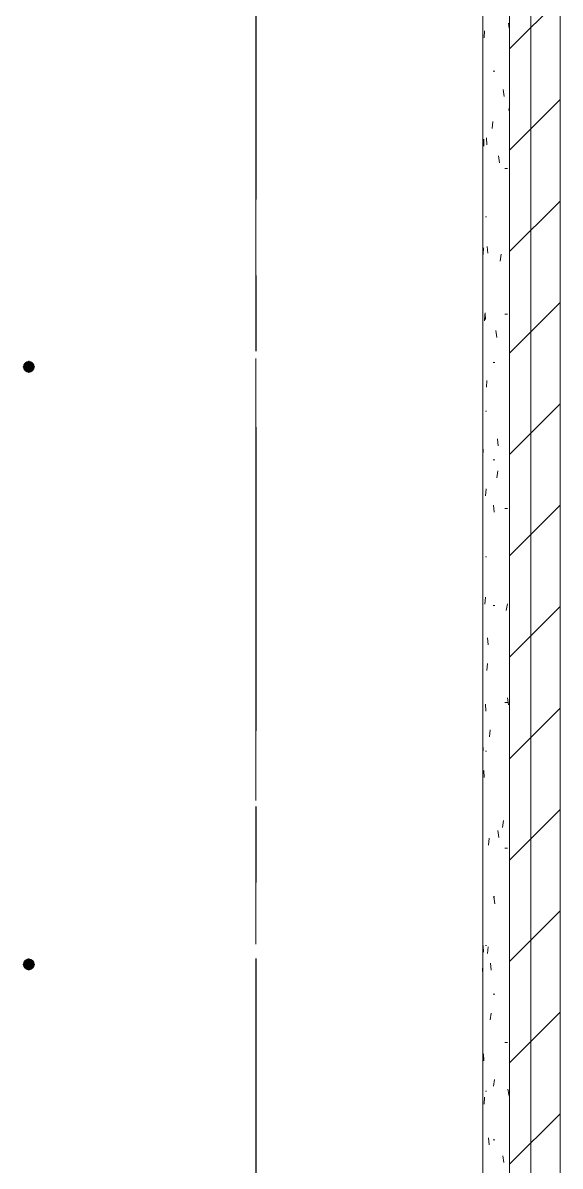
# Model space of a CAD drawing. Header units: millimetres. Extents: x -4000 to 187956, y -58990 to 162485.
# Drawn here: x 49525 to 51773, y 35856 to 40639 of the extents above; entities that cross this region are included whole.
import ezdxf

# ---------------------------------------------------------------- set-up
doc = ezdxf.new("R2010")
doc.units = ezdxf.units.MM
for name, pattern in [('Dash 1_16_', [317.5, 158.75, -158.75]), ('Grid Line', [2222.5, 1270, -317.5, 317.5, -317.5]), ('Grid Line 12_5mm', [2150, 1250, -300, 300, -300])]:
    doc.linetypes.add(name, pattern=pattern)
for name, color, linetype, lineweight in [('A-WALL', 113, 'Continuous', 13), ('A-WALL-PATT', 111, 'Continuous', 13), ('F-SPRN', 3, 'Continuous', 9), ('P-PIPE', 3, 'Continuous', 9), ('P-PIPE-CNTR', 3, 'Continuous', 9), ('S-GRID', 1, 'Continuous', 30)]:
    doc.layers.add(name, color=color, linetype=linetype, lineweight=lineweight)

# ---------------------------------------------------------------- blocks, each defined once
blk = doc.blocks.new('FP_926-FFS - TANG 1')
at = {"layer": 'A-WALL', "color": 50, "lineweight": 15}
blk.add_line((51450, 45250), (51450, 35650), dxfattribs=at)
at = {"layer": 'A-WALL-PATT', "color": 8, "lineweight": 9}
for p, q in [((51556.5, 40638.4), (51560.3, 40617.2)), ((51455.3, 40576.7), (51456.6, 40605.7)), ((51449.7, 40509.6), (51450.2, 40480.6)), ((51449.9, 40436.8), (51449.1, 40436.8)), ((51499.7, 40436.8), (51492.8, 40436.8)), ((51534.7, 40360.9), (51539.4, 40331.8)), ((51558.2, 40271.9), (51560.3, 40283.7)), ((51488.6, 40197.5), (51491.8, 40226.5)), ((51453.4, 40123.1), (51454.5, 40152.2)), ((51464.7, 40157.7), (51466.8, 40128.6)), ((51515.3, 40083.3), (51519.5, 40054.2)), ((51449.9, 40030.4), (51449.1, 40030.4)), ((51552.3, 40030.4), (51542.4, 40030.4)), ((51465.5, 39827.2), (51461.6, 39827.2)), ((51468.2, 39704.1), (51470.4, 39675.1)), ((51451.8, 39669.6), (51452.7, 39698.6)), ((51521.7, 39642.4), (51526, 39671.4)), ((51449.9, 39420.8), (51449.1, 39420.8)), ((51456.9, 39392), (51458.4, 39421)), ((51459.6, 39426.5), (51461.3, 39397.5)), ((51552.3, 39420.8), (51542.4, 39420.8)), ((51504.3, 39352.1), (51508.1, 39323.1)), ((51499.7, 39217.6), (51492.8, 39217.6)), ((51464.5, 39114.4), (51466.6, 39143.5)), ((51465.5, 39014.4), (51461.6, 39014.4)), ((51510.5, 38898.6), (51514.5, 38869.6)), ((51449.9, 38871.4), (51450.5, 38842.3)), ((51499.7, 38811.2), (51492.8, 38811.2)), ((51508.4, 38735.3), (51512.4, 38764.3)), ((51461.4, 38660.9), (51463.3, 38689.9)), ((51494.3, 38621), (51497.7, 38592)), ((51552.3, 38608), (51542.4, 38608)), ((51465.5, 38404.8), (51461.6, 38404.8)), ((51458.7, 38207.3), (51460.3, 38236.4)), ((51449.9, 38201.6), (51449.1, 38201.6)), ((51499.7, 38201.6), (51492.8, 38201.6)), ((51547.7, 38180.1), (51552.7, 38209.1)), ((51469.1, 38065.9), (51471.5, 38036.8)), ((51467, 37929.7), (51469.2, 37958.8)), ((51449.9, 37795.2), (51449.1, 37795.2)), ((51460.3, 37788.3), (51462.1, 37759.3)), ((51552.3, 37795.2), (51542.4, 37795.2)), ((51552.6, 37815.5), (51557.8, 37786.5)), ((51477.8, 37652.2), (51480.5, 37681.2)), ((51450.3, 37577.8), (51450.9, 37606.8)), ((51465.5, 37592), (51461.6, 37592)), ((51454, 37510.7), (51455.2, 37481.7)), ((51532.2, 37273), (51536.8, 37302)), ((51473.5, 37198.6), (51476.1, 37227.7)), ((51512.3, 37260.4), (51516.3, 37231.3)), ((51449.9, 37185.6), (51449.1, 37185.6)), ((51552.3, 37185.6), (51542.4, 37185.6)), ((51499.7, 36982.4), (51492.8, 36982.4)), ((51495.8, 36982.8), (51499.3, 36953.7)), ((51451.3, 36779.6), (51452.1, 36750.5)), ((51465.5, 36779.2), (51461.6, 36779.2)), ((51469.6, 36745.1), (51472, 36774.1)), ((51449, 36670.7), (51449.2, 36699.7)), ((51481.7, 36705.2), (51484.7, 36676.2)), ((51499.7, 36576), (51492.8, 36576)), ((51481.1, 36467.5), (51484, 36496.5)), ((51552.3, 36372.8), (51542.4, 36372.8)), ((51452.7, 36326), (51453.8, 36297)), ((51495, 36189.9), (51498.5, 36218.9)), ((51465.5, 36169.6), (51461.6, 36169.6)), ((51554.8, 36177.3), (51560, 36148.2)), ((51455.7, 36115.5), (51457.1, 36144.6)), ((51449.5, 36048.5), (51450, 36019.4)), ((51474.1, 35974.1), (51476.7, 35945)), ((51449.9, 35966.4), (51449.1, 35966.4)), ((51499.7, 35966.4), (51492.8, 35966.4)), ((51533.2, 35899.7), (51537.9, 35870.7))]:
    blk.add_line(p, q, dxfattribs=at)
blk = doc.blocks.new('Walls 1 - Walls 1-594429-FFS - TANG 1')
at = {"layer": 'A-WALL-PATT', "lineweight": 9}
h = blk.add_hatch(dxfattribs=at)
h.set_pattern_fill('FP_12', color=250, style=0, pattern_type=2)
h.set_pattern_definition([(45, (0, 0), (-212.132, 212.132), [])])
h.paths.add_polyline_path([(51561.4, 35450), (51773.2, 35450), (51773.2, 45450), (51561.4, 45450), (51561.4, 35793.1)])
at = {"layer": 'A-WALL', "color": 50, "lineweight": 15}
for p, q in [((51561.4, 45450), (51561.4, 35450)), ((51773.2, 35450), (51773.2, 45450)), ((51450, 45250), (51450, 35650))]:
    blk.add_line(p, q, dxfattribs=at)
at = {"layer": 'A-WALL', "color": 35, "lineweight": 15}
blk.add_line((51650, 45450), (51650, 35450), dxfattribs=at)
at = {"layer": 'A-WALL', "color": 50, "lineweight": 15}
blk.add_blockref('FP_926-FFS - TANG 1', (0, 0), dxfattribs=at)
blk = doc.blocks.new('CMF2_NHAXUONG_A_rvt-1-FFS - TANG 1')
at = {"layer": 'A-WALL', "color": 35, "lineweight": 15}
blk.add_line((51650, 45450), (51650, 35450), dxfattribs=at)
at = {"layer": 'A-WALL', "color": 53, "lineweight": 15}
for p, q in [((51650, 35450), (51650, 45450)), ((51450, 45250), (51450, 35650))]:
    blk.add_line(p, q, dxfattribs=at)
at = {"layer": 'A-WALL', "color": 50, "lineweight": 15}
blk.add_line((51450, 35650), (51450, 45250), dxfattribs=at)
at = {"layer": 'S-GRID', "linetype": 'Grid Line 12_5mm', "lineweight": 9}
blk.add_line((50500, 161185.2), (50500, -16487.4), dxfattribs=at)
at = {"layer": 'A-WALL', "color": 250, "lineweight": 9}
blk.add_blockref('Walls 1 - Walls 1-594429-FFS - TANG 1', (0, 0), dxfattribs=at)
blk = doc.blocks.new('Sprinkler_Up - DN20-V629-FFS - TANG 1')
at = {"layer": 'F-SPRN', "transparency": 33554534}
for points in [[(-13.5, 0), (-3.9, 0.7), (-1.7, 2.9), (-1.2, 3.5), (-0.6, 4), (0.6, 4), (1.2, 3.5), (1.7, 2.9), (4.6, 0), (22.2, 0), (18, 13.1), (6.9, 21.2), (-6.9, 21.2), (-18, 13.1), (-22.2, 0)], [(0, -21.2), (6.9, -21.2), (18, -13.1), (22.2, 0), (3.9, -0.7), (1.7, -2.9), (1.2, -3.5), (0.6, -4), (-0.6, -4), (-1.2, -3.5), (-1.7, -2.9), (-4.6, 0), (-22.2, 0), (-18, -13.1), (-6.9, -21.2)], [(0, -16.7), (4.3, -16.1), (11.8, -11.8), (16.1, -4.3), (16.1, 4.3), (11.8, 11.8), (8.3, 14.4), (0, 16.7), (-4.3, 16.1), (-11.8, 11.8), (-16.1, 4.3), (-16.1, -4.3), (-11.8, -11.8), (-8.3, -14.4)], [(0, -15.6), (7.8, -13.5), (13.5, -7.8), (15.1, -4), (15.1, 4), (13.5, 7.8), (7.8, 13.5), (0, 15.6), (-7.8, 13.5), (-11, 11), (-15.1, 4), (-15.1, -4), (-11, -11), (-7.8, -13.5)], [(-10.9, -5.5), (-10.9, 5.4), (-14.5, 5.4), (-14.5, -5.5)], [(-7.7, -5.5), (-7.7, 5.4), (-10.9, 5.4), (-10.9, -5.5)], [(0, -5.5), (0, 5.4), (-7.7, 5.4), (-7.7, -5.5)], [(0, 0), (5.7, 0), (2.9, 4.9), (-2.9, 4.9), (-5.7, 0)], [(-2.9, -4.9), (2.9, -4.9), (5.7, 0), (-5.7, 0)], [(0, 0), (4.6, 0), (0, 4.6), (-4.6, 0)], [(0, -4.6), (4.6, 0), (-4.6, 0)], [(0, -2.6), (1.3, 0), (-1.8, 0)], [(-1.3, 0), (1.8, 0), (0, 2.6)], [(7.7, -5.5), (7.7, 5.4), (0, 5.4), (0, -5.5)], [(10.9, -5.5), (10.9, 5.4), (7.7, 5.4), (7.7, -5.5)], [(14.5, -5.5), (14.5, 5.4), (10.9, 5.4), (10.9, -5.5)]]:
    blk.add_hatch(color=1, dxfattribs=at).paths.add_polyline_path(points)
at = {"layer": 'F-SPRN', "color": 1}
for p, q in [((-11.5, 5.4), (-14.5, 5.4)), ((-14.5, 5.4), (-11.3, 5.4)), ((-14.5, 5.4), (-14.5, 3.7)), ((-14.5, 3.3), (-14.5, 0)), ((-11.5, 5.4), (-11.5, 4)), ((-10.9, 1.9), (-10.9, 3.6)), ((-10.8, 5.4), (-8, 5.4)), ((-8.1, 5.4), (-10.8, 5.4)), ((-8.1, 5.4), (-8.1, 2.8)), ((-8.1, 2.5), (-8.1, 0.7)), ((-7.7, 4.8), (-7.7, 2.7)), ((-7.7, 4.8), (-7.7, 2.7)), ((-7.7, 2.1), (-7.7, 0.5)), ((-7.7, 2.1), (-7.7, 0.5)), ((-6.7, 5.4), (-4.7, 5.4)), ((-5.8, 3.8), (-5.8, 2.2)), ((-2.1, 0), (-2.1, 0)), ((-2.1, 0), (-2.1, -0.1)), ((-0.5, 2), (-0.6, 2)), ((-0.6, 2), (-0.6, 2)), ((0, 2.1), (-0.1, 2.1)), ((2.1, 0), (2.1, 0.1)), ((2.1, 0), (2.1, 0)), ((4.7, 5.4), (6.5, 5.4)), ((7.7, 5.4), (10.8, 5.4)), ((7.7, 5.2), (7.7, 2.7)), ((7.7, 5.2), (7.7, 2.7)), ((7.7, 2.3), (7.7, 0.5)), ((7.7, 2.3), (7.7, 0.5)), ((10.8, 5.4), (8.1, 5.4)), ((8.1, 5.4), (8.1, 2.8)), ((8.1, 2.5), (8.1, 0.4)), ((10.9, 5.4), (14.5, 5.4)), ((10.9, 3.6), (10.9, 0.2)), ((14.5, 5.4), (11.5, 5.4)), ((11.5, 5.4), (11.5, 4)), ((11.5, 3), (11.5, 0.2)), ((14.5, 5.4), (14.5, -5.5)), ((-14.5, -1.3), (-14.5, -3.7)), ((-11.1, -5.5), (-14.5, -5.5)), ((-14.5, -5.5), (-11.5, -5.5)), ((-10.9, -2.6), (-10.9, -1.3)), ((-10.8, -5.5), (-8.1, -5.5)), ((-7.8, -5.5), (-10.8, -5.5)), ((-8.1, -4.2), (-8.1, -5.5)), ((-7.7, -2.7), (-7.7, -4)), ((-7.7, -2.7), (-7.7, -4)), ((-7, -5.5), (-5.8, -5.5)), ((-4.8, -5.5), (-7, -5.5)), ((-5.8, -2.3), (-5.8, -3.8)), ((-2.1, -0.3), (-2, -0.4)), ((-2, -0.4), (-2, -0.5)), ((-2, -0.5), (-2, -0.6)), ((-2, -0.6), (-2, -0.7)), ((-2, -0.7), (-1.9, -0.7)), ((-1.9, -0.7), (-1.9, -0.8)), ((-1.9, -0.8), (-1.9, -0.9)), ((-1.9, -0.9), (-1.8, -1)), ((-1.8, -1), (-1.8, -1.1)), ((-1.8, -1), (-1.8, -1)), ((-1.8, -1.1), (-1.7, -1.2)), ((-1.7, -1.2), (-1.6, -1.3)), ((-1.7, -1.2), (-1.7, -1.2)), ((-1.6, -1.3), (-1.6, -1.4)), ((-1.6, -1.4), (-1.5, -1.4)), ((-1.5, -1.4), (-1.4, -1.5)), ((-1.4, -1.5), (-1.3, -1.6)), ((-1.4, -1.5), (-1.4, -1.5)), ((-1.3, -1.6), (-1.3, -1.7)), ((-1.3, -1.7), (-1.2, -1.7)), ((-1.2, -1.7), (-1.1, -1.7)), ((-1.1, -1.7), (-1.1, -1.8)), ((-1.1, -1.8), (-1, -1.8)), ((-1, -1.8), (-0.9, -1.9)), ((-0.9, -1.9), (-0.8, -1.9)), ((-0.8, -1.9), (-0.7, -2)), ((-0.8, -1.9), (-0.8, -1.9)), ((-0.7, -2), (-0.6, -2)), ((-0.6, -2), (-0.5, -2)), ((-0.5, -2), (-0.4, -2)), ((-0.4, -2), (-0.3, -2.1)), ((-0.4, -2), (-0.4, -2)), ((-0.3, -2.1), (-0.2, -2.1)), ((-0.2, -2.1), (-0.1, -2.1)), ((-0.1, -2.1), (0, -2.1)), ((0, -2.1), (0.1, -2.1)), ((0.1, -2.1), (0.2, -2.1)), ((0.1, -2.1), (0.1, -2.1)), ((0.2, -2.1), (0.3, -2.1)), ((0.3, -2.1), (0.4, -2)), ((0.4, -2), (0.5, -2)), ((0.5, -2), (0.6, -2)), ((0.6, -2), (0.7, -2)), ((0.6, -2), (0.6, -2)), ((0.7, -2), (0.8, -1.9)), ((0.8, -1.9), (0.9, -1.9)), ((0.9, -1.9), (1, -1.8)), ((0.9, -1.9), (0.9, -1.9)), ((1, -1.8), (1.1, -1.8)), ((1.1, -1.8), (1.2, -1.7)), ((1.2, -1.7), (1.3, -1.6)), ((1.2, -1.7), (1.2, -1.7)), ((1.3, -1.6), (1.4, -1.6)), ((1.4, -1.5), (1.5, -1.5)), ((1.4, -1.6), (1.4, -1.5)), ((1.5, -1.4), (1.6, -1.3)), ((1.5, -1.5), (1.5, -1.4)), ((1.6, -1.3), (1.7, -1.2)), ((1.6, -1.3), (1.6, -1.3)), ((1.7, -1.1), (1.8, -1.1)), ((1.7, -1.2), (1.7, -1.1)), ((1.8, -1), (1.9, -0.9)), ((1.8, -1.1), (1.8, -1)), ((1.9, -0.8), (2, -0.7)), ((1.9, -0.8), (1.9, -0.8)), ((1.9, -0.9), (1.9, -0.8)), ((2, -0.4), (2.1, -0.3)), ((2, -0.5), (2, -0.4)), ((2, -0.5), (2, -0.5)), ((2, -0.6), (2, -0.5)), ((2, -0.7), (2, -0.6)), ((2.1, -0.1), (2.1, 0)), ((2.1, -0.2), (2.1, -0.1)), ((2.1, -0.3), (2.1, -0.2)), ((7, -5.5), (4.8, -5.5)), ((5.8, -2.2), (5.8, -3.8)), ((5.8, -5.5), (7, -5.5)), ((7.7, -0.5), (7.7, -2.3)), ((7.7, -0.5), (7.7, -2.3)), ((7.7, -2.7), (7.7, -5.4)), ((7.7, -2.7), (7.7, -5.4)), ((10.8, -5.5), (7.7, -5.5)), ((8.1, -0.4), (8.1, -2.5)), ((8.1, -2.8), (8.1, -5.5)), ((8.1, -5.5), (10.8, -5.5)), ((10.9, -0.2), (10.9, -3.6)), ((14.5, -5.5), (10.9, -5.5)), ((11.5, -0.2), (11.5, -3)), ((11.5, -4), (11.5, -5.5)), ((11.5, -5.5), (14.5, -5.5))]:
    blk.add_line(p, q, dxfattribs=at)
at = {"layer": 'F-SPRN', "color": 1, "flags": 128}
for points in [[(-1.7, 1.1), (-1.8, 1.1), (-1.8, 1), (-1.9, 0.9), (-1.9, 0.8), (-1.9, 0.8), (-2, 0.7), (-2, 0.6), (-2, 0.5), (-2, 0.5), (-2, 0.4), (-2.1, 0.3), (-2.1, 0.2), (-2.1, 0.1), (-2.1, 0)], [(-0.8, 1.9), (-0.9, 1.9), (-0.9, 1.9), (-1, 1.8), (-1.1, 1.8), (-1.2, 1.7), (-1.2, 1.7), (-1.3, 1.6), (-1.4, 1.6), (-1.4, 1.5), (-1.5, 1.5), (-1.5, 1.4), (-1.6, 1.3), (-1.6, 1.3), (-1.7, 1.2), (-1.7, 1.1)], [(-0.6, 2), (-0.7, 2), (-0.8, 1.9)], [(-0.1, 2.1), (-0.1, 2.1), (-0.2, 2.1), (-0.3, 2.1), (-0.4, 2), (-0.5, 2)], [(0.2, 2.1), (0.1, 2.1), (0, 2.1)], [(2.1, 0.1), (2.1, 0.2), (2.1, 0.2), (2.1, 0.3), (2, 0.4), (2, 0.5), (2, 0.6), (2, 0.7), (1.9, 0.7), (1.9, 0.8), (1.9, 0.9), (1.8, 1), (1.8, 1), (1.8, 1.1), (1.7, 1.2), (1.7, 1.2), (1.6, 1.3), (1.6, 1.4), (1.5, 1.4), (1.4, 1.5), (1.4, 1.5), (1.3, 1.6), (1.3, 1.7), (1.2, 1.7), (1.1, 1.7), (1.1, 1.8), (1, 1.8), (0.9, 1.9), (0.8, 1.9), (0.8, 1.9), (0.7, 2), (0.6, 2), (0.5, 2), (0.4, 2), (0.4, 2), (0.3, 2.1), (0.2, 2.1)], [(-2.1, -0.1), (-2.1, -0.2), (-2.1, -0.2), (-2.1, -0.3)]]:
    blk.add_lwpolyline(points, dxfattribs=at)
at = {"layer": 'F-SPRN', "color": 1}
for radius, start, end in [(22.2, 360, 180), (21.9, 165.6773, 179.2615), (21.9, 144.7698, 164.8151), (21.9, 126.6942, 143.2701), (16.7, 167.6802, 180), (16.7, 167.6802, 180), (16.7, 155.3879, 164.9693), (16.7, 155.3879, 164.9693), (15.6, 166.4265, 180), (15.6, 166.4265, 180), (15.6, 150.9409, 165), (15.6, 159.6139, 165), (16.7, 136.7213, 149.931), (16.7, 136.7213, 149.931), (15.6, 150.9409, 156.3845), (15.6, 138.4214, 150), (15.6, 138.4214, 150), (21.9, 108.2621, 125.7507), (16.7, 121.4181, 130.5751), (16.7, 121.4181, 130.5751), (15.6, 120.5262, 133.2078), (15.6, 120.5262, 133.2078), (16.7, 106.5995, 120), (16.7, 106.5995, 120), (15.6, 114.4363, 119.9813), (15.6, 114.4363, 119.9813), (21.9, 99.348, 107.901), (4.63, 155.7832, 180), (4.63, 155.7832, 180), (16.7, 96.4143, 105), (16.7, 96.4143, 105), (4.63, 109.0192, 138.2703), (4.63, 109.0192, 138.2703), (21.9, 90.145, 98.8503), (15.6, 95.5762, 100.6843), (15.6, 95.5762, 100.6843), (2.56, 109.0192, 168.8278), (2.56, 109.0192, 168.8278), (2.04, 109.0192, 180), (16.7, 83.0684, 90), (16.7, 83.0684, 90), (4.63, 17.9592, 90), (4.63, 17.9592, 90), (3.81, 57.0577, 90), (2.56, 14.5599, 90), (2.56, 14.5599, 90), (2.04, 10.4703, 90), (21.9, 72.5583, 89.4624), (15.6, 75.573, 80.5892), (15.6, 75.573, 80.5892), (3.81, 16.1605, 43.8358), (15.6, 67.5614, 74.5481), (15.6, 67.5614, 74.5481), (16.7, 60, 75), (16.7, 60, 75), (15.6, 60.0187, 65.5637), (15.6, 60.0187, 65.5637), (21.9, 54.2493, 71.7379), (15.6, 46.7922, 60), (15.6, 46.7922, 60), (16.7, 49.4249, 58.5819), (16.7, 49.4249, 58.5819), (15.6, 30, 41.5786), (15.6, 30, 41.5786), (16.7, 30, 43.2787), (16.7, 30, 43.2787), (21.9, 36.7299, 53.3058), (15.6, 23.6155, 29.5646), (15.6, 15, 29.5646), (15.6, 15, 20.3861), (16.7, 15, 24.6121), (16.7, 15, 24.6121), (15.6, 360, 13.6618), (15.6, 0, 13.6618), (16.7, 360, 12.3198), (16.7, 0, 12.3198), (21.9, 15.1849, 35.2302), (21.9, 0.7385, 14.3227), (22.2, 180, 360), (21.9, 180.7385, 194.3227), (21.9, 195.1849, 215.2302), (21.9, 216.7299, 233.3058), (16.7, 180, 192.3198), (16.7, 180, 192.3198), (16.7, 195.0307, 204.6121), (16.7, 195.0307, 204.6121), (15.6, 181.9082, 193.6618), (15.6, 181.9082, 193.6618), (15.6, 197.3339, 209.5646), (15.6, 197.3339, 209.5646), (16.7, 210.069, 223.2787), (16.7, 210.069, 223.2787), (15.6, 212.5472, 221.5786), (15.6, 212.5472, 221.5786), (21.9, 234.2493, 251.7379), (16.7, 229.4249, 238.5819), (16.7, 229.4249, 238.5819), (15.6, 233.795, 240), (15.6, 233.795, 240), (16.7, 240, 255), (16.7, 240, 255), (15.6, 240.0187, 254.5481), (15.6, 240.0187, 254.5481), (21.9, 252.5583, 269.4624), (4.63, 197.9592, 0), (4.63, 197.9592, 360), (15.6, 255, 267.64), (15.6, 255, 267.64), (3.81, 196.1605, 360), (2.56, 191.1677, 270), (2.56, 191.1677, 270), (2.04, 190.4703, 270), (16.7, 263.0684, 270), (16.7, 263.0684, 270), (2.04, 270, 0), (2.56, 270, 0), (2.56, 270, 360), (21.9, 270.145, 278.8503), (15.6, 275.5762, 280.6843), (15.6, 275.5762, 280.6843), (16.7, 276.4143, 285), (16.7, 276.4143, 285), (21.9, 279.348, 287.901), (16.7, 286.5995, 300), (16.7, 286.5995, 300), (15.6, 294.4363, 299.9813), (15.6, 294.4363, 299.9813), (21.9, 288.2621, 305.7507), (15.6, 300, 313.2078), (15.6, 300, 313.2078), (16.7, 301.4181, 310.5751), (16.7, 301.4181, 310.5751), (15.6, 318.4214, 330), (15.6, 318.4214, 330), (16.7, 316.7213, 330), (16.7, 316.7213, 330), (21.9, 306.6942, 323.2701), (15.6, 330.4354, 345), (15.6, 330.4354, 336.3845), (15.6, 339.6139, 345), (15.6, 346.3382, 360), (15.6, 346.3382, 360), (16.7, 335.3879, 345), (16.7, 335.3879, 345), (16.7, 347.6802, 360), (16.7, 347.6802, 360), (21.9, 324.7698, 344.8151), (21.9, 345.6773, 359.2615)]:
    blk.add_arc((0, 0), radius, start, end, dxfattribs=at)
blk = doc.blocks.new('Sprinkler_Up - DN20-V630-FFS - TANG 1')
at = {"layer": 'F-SPRN', "transparency": 33554534}
for points in [[(-13.5, 0), (-3.9, 0.7), (-1.7, 2.9), (-1.2, 3.5), (-0.6, 4), (0.6, 4), (1.2, 3.5), (1.7, 2.9), (4.6, 0), (22.2, 0), (18, 13.1), (6.9, 21.2), (-6.9, 21.2), (-18, 13.1), (-22.2, 0)], [(0, -21.2), (6.9, -21.2), (18, -13.1), (22.2, 0), (3.9, -0.7), (1.7, -2.9), (1.2, -3.5), (0.6, -4), (-0.6, -4), (-1.2, -3.5), (-1.7, -2.9), (-4.6, 0), (-22.2, 0), (-18, -13.1), (-6.9, -21.2)], [(0, -16.7), (4.3, -16.1), (11.8, -11.8), (16.1, -4.3), (16.1, 4.3), (11.8, 11.8), (8.3, 14.4), (0, 16.7), (-4.3, 16.1), (-11.8, 11.8), (-16.1, 4.3), (-16.1, -4.3), (-11.8, -11.8), (-8.3, -14.4)], [(0, -15.6), (7.8, -13.5), (13.5, -7.8), (15.1, -4), (15.1, 4), (13.5, 7.8), (7.8, 13.5), (0, 15.6), (-7.8, 13.5), (-11, 11), (-15.1, 4), (-15.1, -4), (-11, -11), (-7.8, -13.5)], [(-10.9, -5.5), (-10.9, 5.4), (-14.5, 5.4), (-14.5, -5.5)], [(-7.7, -5.5), (-7.7, 5.4), (-10.9, 5.4), (-10.9, -5.5)], [(0, -5.5), (0, 5.4), (-7.7, 5.4), (-7.7, -5.5)], [(0, 0), (5.7, 0), (2.9, 4.9), (-2.9, 4.9), (-5.7, 0)], [(-2.9, -4.9), (2.9, -4.9), (5.7, 0), (-5.7, 0)], [(0, 0), (4.6, 0), (0, 4.6), (-4.6, 0)], [(0, -4.6), (4.6, 0), (-4.6, 0)], [(0, -2.6), (1.3, 0), (-1.8, 0)], [(-1.3, 0), (1.8, 0), (0, 2.6)], [(7.7, -5.5), (7.7, 5.4), (0, 5.4), (0, -5.5)], [(10.9, -5.5), (10.9, 5.4), (7.7, 5.4), (7.7, -5.5)], [(14.5, -5.5), (14.5, 5.4), (10.9, 5.4), (10.9, -5.5)]]:
    blk.add_hatch(color=1, dxfattribs=at).paths.add_polyline_path(points)
at = {"layer": 'F-SPRN', "color": 1}
for p, q in [((-11.5, 5.4), (-14.5, 5.4)), ((-14.5, 5.4), (-11.3, 5.4)), ((-14.5, 5.4), (-14.5, 3.7)), ((-14.5, 3.3), (-14.5, 0)), ((-11.5, 5.4), (-11.5, 4)), ((-10.9, 1.9), (-10.9, 3.6)), ((-10.8, 5.4), (-8, 5.4)), ((-8.1, 5.4), (-10.8, 5.4)), ((-8.1, 5.4), (-8.1, 2.8)), ((-8.1, 2.5), (-8.1, 0.7)), ((-7.7, 4.8), (-7.7, 2.7)), ((-7.7, 4.8), (-7.7, 2.7)), ((-7.7, 2.1), (-7.7, 0.5)), ((-7.7, 2.1), (-7.7, 0.5)), ((-6.7, 5.4), (-4.7, 5.4)), ((-5.8, 3.8), (-5.8, 2.2)), ((-2.1, 0), (-2.1, 0)), ((-2.1, 0), (-2.1, -0.1)), ((0, 2.1), (-0.1, 2.1)), ((2.1, 0), (2.1, 0.1)), ((2.1, 0), (2.1, 0)), ((4.7, 5.4), (6.5, 5.4)), ((7.7, 5.4), (10.8, 5.4)), ((7.7, 5.2), (7.7, 2.7)), ((7.7, 5.2), (7.7, 2.7)), ((7.7, 2.3), (7.7, 0.5)), ((7.7, 2.3), (7.7, 0.5)), ((10.8, 5.4), (8.1, 5.4)), ((8.1, 5.4), (8.1, 2.8)), ((8.1, 2.5), (8.1, 0.4)), ((10.9, 5.4), (14.5, 5.4)), ((10.9, 3.6), (10.9, 0.2)), ((14.5, 5.4), (11.5, 5.4)), ((11.5, 5.4), (11.5, 4)), ((11.5, 3), (11.5, 0.2)), ((14.5, 5.4), (14.5, -5.5)), ((-14.5, -1.3), (-14.5, -3.7)), ((-11.1, -5.5), (-14.5, -5.5)), ((-14.5, -5.5), (-11.5, -5.5)), ((-10.9, -2.6), (-10.9, -1.3)), ((-10.8, -5.5), (-8.1, -5.5)), ((-7.8, -5.5), (-10.8, -5.5)), ((-8.1, -4.2), (-8.1, -5.5)), ((-7.7, -2.7), (-7.7, -4)), ((-7.7, -2.7), (-7.7, -4)), ((-7, -5.5), (-5.8, -5.5)), ((-4.8, -5.5), (-7, -5.5)), ((-5.8, -2.3), (-5.8, -3.8)), ((-2.1, -0.3), (-2, -0.4)), ((-2, -0.4), (-2, -0.5)), ((-2, -0.5), (-2, -0.6)), ((-2, -0.6), (-2, -0.7)), ((-2, -0.7), (-1.9, -0.7)), ((-1.9, -0.7), (-1.9, -0.8)), ((-1.9, -0.8), (-1.9, -0.9)), ((-1.9, -0.9), (-1.8, -1)), ((-1.8, -1), (-1.8, -1.1)), ((-1.8, -1), (-1.8, -1)), ((-1.8, -1.1), (-1.7, -1.2)), ((-1.7, -1.2), (-1.6, -1.3)), ((-1.7, -1.2), (-1.7, -1.2)), ((-1.6, -1.3), (-1.6, -1.4)), ((-1.6, -1.4), (-1.5, -1.4)), ((-1.5, -1.4), (-1.4, -1.5)), ((-1.4, -1.5), (-1.3, -1.6)), ((-1.4, -1.5), (-1.4, -1.5)), ((-1.3, -1.6), (-1.3, -1.7)), ((-1.3, -1.7), (-1.2, -1.7)), ((-1.2, -1.7), (-1.1, -1.7)), ((-1.1, -1.7), (-1.1, -1.8)), ((-1.1, -1.8), (-1, -1.8)), ((-1, -1.8), (-0.9, -1.9)), ((-0.9, -1.9), (-0.8, -1.9)), ((-0.8, -1.9), (-0.7, -2)), ((-0.8, -1.9), (-0.8, -1.9)), ((-0.7, -2), (-0.6, -2)), ((-0.6, -2), (-0.5, -2)), ((-0.5, -2), (-0.4, -2)), ((-0.4, -2), (-0.3, -2.1)), ((-0.4, -2), (-0.4, -2)), ((-0.3, -2.1), (-0.2, -2.1)), ((-0.2, -2.1), (-0.1, -2.1)), ((-0.1, -2.1), (0, -2.1)), ((0, -2.1), (0.1, -2.1)), ((0.1, -2.1), (0.2, -2.1)), ((0.1, -2.1), (0.1, -2.1)), ((0.2, -2.1), (0.3, -2.1)), ((0.3, -2.1), (0.4, -2)), ((0.4, -2), (0.5, -2)), ((0.5, -2), (0.6, -2)), ((0.6, -2), (0.7, -2)), ((0.6, -2), (0.6, -2)), ((0.7, -2), (0.8, -1.9)), ((0.8, -1.9), (0.9, -1.9)), ((0.9, -1.9), (1, -1.8)), ((0.9, -1.9), (0.9, -1.9)), ((1, -1.8), (1.1, -1.8)), ((1.1, -1.8), (1.2, -1.7)), ((1.2, -1.7), (1.3, -1.6)), ((1.2, -1.7), (1.2, -1.7)), ((1.3, -1.6), (1.4, -1.6)), ((1.4, -1.5), (1.5, -1.5)), ((1.4, -1.6), (1.4, -1.5)), ((1.5, -1.4), (1.6, -1.3)), ((1.5, -1.5), (1.5, -1.4)), ((1.6, -1.3), (1.7, -1.2)), ((1.6, -1.3), (1.6, -1.3)), ((1.7, -1.1), (1.8, -1.1)), ((1.7, -1.2), (1.7, -1.1)), ((1.8, -1), (1.9, -0.9)), ((1.8, -1.1), (1.8, -1)), ((1.9, -0.8), (2, -0.7)), ((1.9, -0.8), (1.9, -0.8)), ((1.9, -0.9), (1.9, -0.8)), ((2, -0.4), (2.1, -0.3)), ((2, -0.5), (2, -0.4)), ((2, -0.5), (2, -0.5)), ((2, -0.6), (2, -0.5)), ((2, -0.7), (2, -0.6)), ((2.1, -0.1), (2.1, 0)), ((2.1, -0.2), (2.1, -0.1)), ((2.1, -0.3), (2.1, -0.2)), ((7, -5.5), (4.8, -5.5)), ((5.8, -2.2), (5.8, -3.8)), ((5.8, -5.5), (7, -5.5)), ((7.7, -0.5), (7.7, -2.3)), ((7.7, -0.5), (7.7, -2.3)), ((7.7, -2.7), (7.7, -5.4)), ((7.7, -2.7), (7.7, -5.4)), ((10.8, -5.5), (7.7, -5.5)), ((8.1, -0.4), (8.1, -2.5)), ((8.1, -2.8), (8.1, -5.5)), ((8.1, -5.5), (10.8, -5.5)), ((10.9, -0.2), (10.9, -3.6)), ((14.5, -5.5), (10.9, -5.5)), ((11.5, -0.2), (11.5, -3)), ((11.5, -4), (11.5, -5.5)), ((11.5, -5.5), (14.5, -5.5))]:
    blk.add_line(p, q, dxfattribs=at)
at = {"layer": 'F-SPRN', "color": 1, "flags": 128}
for points in [[(-0.8, 1.9), (-0.9, 1.9), (-0.9, 1.9), (-1, 1.8), (-1.1, 1.8), (-1.2, 1.7), (-1.2, 1.7), (-1.3, 1.6), (-1.4, 1.6), (-1.4, 1.5), (-1.5, 1.5), (-1.5, 1.4), (-1.6, 1.3), (-1.6, 1.3), (-1.7, 1.2), (-1.7, 1.1), (-1.8, 1.1), (-1.8, 1), (-1.9, 0.9), (-1.9, 0.8), (-1.9, 0.8), (-2, 0.7), (-2, 0.6), (-2, 0.5), (-2, 0.5), (-2, 0.4), (-2.1, 0.3), (-2.1, 0.2), (-2.1, 0.1), (-2.1, 0)], [(-0.6, 2), (-0.7, 2), (-0.8, 1.9)], [(-0.5, 2), (-0.6, 2), (-0.6, 2)], [(-0.1, 2.1), (-0.1, 2.1), (-0.2, 2.1), (-0.3, 2.1), (-0.4, 2), (-0.5, 2)], [(2.1, 0.1), (2.1, 0.2), (2.1, 0.2), (2.1, 0.3), (2, 0.4), (2, 0.5), (2, 0.6), (2, 0.7), (1.9, 0.7), (1.9, 0.8), (1.9, 0.9), (1.8, 1), (1.8, 1), (1.8, 1.1), (1.7, 1.2), (1.7, 1.2), (1.6, 1.3), (1.6, 1.4), (1.5, 1.4), (1.4, 1.5), (1.4, 1.5), (1.3, 1.6), (1.3, 1.7), (1.2, 1.7), (1.1, 1.7), (1.1, 1.8), (1, 1.8), (0.9, 1.9), (0.8, 1.9), (0.8, 1.9), (0.7, 2), (0.6, 2), (0.5, 2), (0.4, 2), (0.4, 2), (0.3, 2.1), (0.2, 2.1), (0.1, 2.1), (0, 2.1)], [(-2.1, -0.1), (-2.1, -0.2), (-2.1, -0.2), (-2.1, -0.3)]]:
    blk.add_lwpolyline(points, dxfattribs=at)
at = {"layer": 'F-SPRN', "color": 1}
for radius, start, end in [(22.2, 360, 180), (21.9, 165.6773, 179.2615), (21.9, 144.7698, 164.8151), (21.9, 126.6942, 143.2701), (16.7, 167.6802, 180), (16.7, 167.6802, 180), (16.7, 155.3879, 164.9693), (16.7, 155.3879, 164.9693), (15.6, 166.4265, 180), (15.6, 166.4265, 180), (15.6, 150.9409, 165), (15.6, 159.6139, 165), (16.7, 136.7213, 149.931), (16.7, 136.7213, 149.931), (15.6, 150.9409, 156.3845), (15.6, 138.4214, 150), (15.6, 138.4214, 150), (21.9, 108.2621, 125.7507), (16.7, 121.4181, 130.5751), (16.7, 121.4181, 130.5751), (15.6, 120.5262, 133.2078), (15.6, 120.5262, 133.2078), (16.7, 106.5995, 120), (16.7, 106.5995, 120), (15.6, 114.4363, 119.9813), (15.6, 114.4363, 119.9813), (21.9, 99.348, 107.901), (4.63, 155.7832, 180), (4.63, 155.7832, 180), (16.7, 96.4143, 105), (16.7, 96.4143, 105), (4.63, 109.0192, 138.2703), (4.63, 109.0192, 138.2703), (21.9, 90.145, 98.8503), (15.6, 95.5762, 100.6843), (15.6, 95.5762, 100.6843), (2.56, 109.0192, 168.8278), (2.56, 109.0192, 168.8278), (2.04, 109.0192, 180), (16.7, 83.0684, 90), (16.7, 83.0684, 90), (4.63, 17.9592, 90), (4.63, 17.9592, 90), (3.81, 57.0577, 90), (2.56, 14.5599, 90), (2.56, 14.5599, 90), (2.04, 10.4703, 90), (21.9, 72.5583, 89.4624), (15.6, 75.573, 80.5892), (15.6, 75.573, 80.5892), (3.81, 16.1605, 43.8358), (15.6, 67.5614, 74.5481), (15.6, 67.5614, 74.5481), (16.7, 60, 75), (16.7, 60, 75), (15.6, 60.0187, 65.5637), (15.6, 60.0187, 65.5637), (21.9, 54.2493, 71.7379), (15.6, 46.7922, 60), (15.6, 46.7922, 60), (16.7, 49.4249, 58.5819), (16.7, 49.4249, 58.5819), (15.6, 30, 41.5786), (15.6, 30, 41.5786), (16.7, 30, 43.2787), (16.7, 30, 43.2787), (21.9, 36.7299, 53.3058), (15.6, 23.6155, 29.5646), (15.6, 15, 29.5646), (15.6, 15, 20.3861), (16.7, 15, 24.6121), (16.7, 15, 24.6121), (15.6, 360, 13.6618), (15.6, 0, 13.6618), (16.7, 360, 12.3198), (16.7, 0, 12.3198), (21.9, 15.1849, 35.2302), (21.9, 0.7385, 14.3227), (22.2, 180, 360), (21.9, 180.7385, 194.3227), (21.9, 195.1849, 215.2302), (21.9, 216.7299, 233.3058), (16.7, 180, 192.3198), (16.7, 180, 192.3198), (16.7, 195.0307, 204.6121), (16.7, 195.0307, 204.6121), (15.6, 181.9082, 193.6618), (15.6, 181.9082, 193.6618), (15.6, 197.3339, 209.5646), (15.6, 197.3339, 209.5646), (16.7, 210.069, 223.2787), (16.7, 210.069, 223.2787), (15.6, 212.5472, 221.5786), (15.6, 212.5472, 221.5786), (21.9, 234.2493, 251.7379), (16.7, 229.4249, 238.5819), (16.7, 229.4249, 238.5819), (15.6, 233.795, 240), (15.6, 233.795, 240), (16.7, 240, 255), (16.7, 240, 255), (15.6, 240.0187, 254.5481), (15.6, 240.0187, 254.5481), (21.9, 252.5583, 269.4624), (4.63, 197.9592, 0), (4.63, 197.9592, 360), (15.6, 255, 267.64), (15.6, 255, 267.64), (3.81, 196.1605, 360), (2.56, 191.1677, 270), (2.56, 191.1677, 270), (2.04, 190.4703, 270), (16.7, 263.0684, 270), (16.7, 263.0684, 270), (2.04, 270, 0), (2.56, 270, 0), (2.56, 270, 360), (21.9, 270.145, 278.8503), (15.6, 275.5762, 280.6843), (15.6, 275.5762, 280.6843), (16.7, 276.4143, 285), (16.7, 276.4143, 285), (21.9, 279.348, 287.901), (16.7, 286.5995, 300), (16.7, 286.5995, 300), (15.6, 294.4363, 299.9813), (15.6, 294.4363, 299.9813), (21.9, 288.2621, 305.7507), (15.6, 300, 313.2078), (15.6, 300, 313.2078), (16.7, 301.4181, 310.5751), (16.7, 301.4181, 310.5751), (15.6, 318.4214, 330), (15.6, 318.4214, 330), (16.7, 316.7213, 330), (16.7, 316.7213, 330), (21.9, 306.6942, 323.2701), (15.6, 330.4354, 345), (15.6, 330.4354, 336.3845), (15.6, 339.6139, 345), (15.6, 346.3382, 360), (15.6, 346.3382, 360), (16.7, 335.3879, 345), (16.7, 335.3879, 345), (16.7, 347.6802, 360), (16.7, 347.6802, 360), (21.9, 324.7698, 344.8151), (21.9, 345.6773, 359.2615)]:
    blk.add_arc((0, 0), radius, start, end, dxfattribs=at)
blk = doc.blocks.new('Steel_Transition_Threaded_HoaPhat - Standard-V953-FFS - TANG 1')
at = {"layer": 'P-PIPE', "lineweight": 13, "transparency": 33554534}
h = blk.add_hatch(color=1, dxfattribs=at)
h.paths.add_polyline_path([(49550, 126427.6), (49555.8, 126428.4), (49561.3, 126430.6), (49565.9, 126434.2), (49569.5, 126438.8), (49571.7, 126444.3), (49572.5, 126450.1), (49571.7, 126455.9), (49569.5, 126461.3), (49565.9, 126466), (49561.3, 126469.6), (49555.8, 126471.8), (49550, 126472.6), (49544.2, 126471.8), (49538.8, 126469.6), (49534.1, 126466), (49530.5, 126461.3), (49528.3, 126455.9), (49527.5, 126450.1), (49528.3, 126444.3), (49530.5, 126438.8), (49534.1, 126434.2), (49538.8, 126430.6), (49544.2, 126428.4)])
h.paths.add_polyline_path([(49550, 126430), (49544.8, 126430.7), (49540, 126432.7), (49535.8, 126435.9), (49532.6, 126440), (49530.6, 126444.9), (49529.9, 126450.1), (49530.6, 126455.3), (49532.6, 126460.1), (49535.8, 126464.3), (49540, 126467.5), (49544.8, 126469.5), (49550, 126470.2), (49555.2, 126469.5), (49560.1, 126467.5), (49564.2, 126464.3), (49567.4, 126460.1), (49569.4, 126455.3), (49570.1, 126450.1), (49569.4, 126444.9), (49567.4, 126440), (49564.2, 126435.9), (49560.1, 126432.7), (49555.2, 126430.7)])
for points in [[(49529.9, 126450.1), (49533.6, 126450.1), (49535.8, 126458.3), (49541.8, 126464.3), (49550, 126466.5), (49558.2, 126464.3), (49564.2, 126458.3), (49566.4, 126450.1), (49570.1, 126450.1), (49569.4, 126455.3), (49567.4, 126460.1), (49564.2, 126464.3), (49560.1, 126467.5), (49555.2, 126469.5), (49550, 126470.2), (49544.8, 126469.5), (49540, 126467.5), (49535.8, 126464.3), (49532.6, 126460.1), (49530.6, 126455.3)], [(49550, 126430), (49555.2, 126430.7), (49560.1, 126432.7), (49564.2, 126435.9), (49567.4, 126440), (49569.4, 126444.9), (49570.1, 126450.1), (49566.4, 126450.1), (49564.2, 126441.9), (49558.2, 126435.9), (49550, 126433.7), (49541.8, 126435.9), (49535.8, 126441.9), (49533.6, 126450.1), (49529.9, 126450.1), (49530.6, 126444.9), (49532.6, 126440), (49535.8, 126435.9), (49540, 126432.7), (49544.8, 126430.7)], [(49550, 126431.6), (49554.8, 126432.2), (49559.3, 126434.1), (49563.1, 126437), (49566, 126440.8), (49567.9, 126445.3), (49568.5, 126450.1), (49567.9, 126454.9), (49566, 126459.3), (49563.1, 126463.2), (49559.3, 126466.1), (49554.8, 126468), (49550, 126468.6), (49545.2, 126468), (49540.8, 126466.1), (49536.9, 126463.2), (49534, 126459.3), (49532.1, 126454.9), (49531.5, 126450.1), (49532.1, 126445.3), (49534, 126440.8), (49536.9, 126437), (49540.8, 126434.1), (49545.2, 126432.2)]]:
    blk.add_hatch(color=1, dxfattribs=at).paths.add_polyline_path(points)
at = {"layer": 'P-PIPE', "color": 20, "lineweight": 13}
for radius, start, end in [(22.5, 0, 180), (22.5, 0, 180), (20.1, 100.9975, 105), (20.1, 90.5246, 98.5089), (20.1, 75.0607, 87.9279), (22.5, 180, 0), (22.5, 180, 0), (20.1, 166.0499, 180), (20.1, 180, 193.9501), (20.1, 150, 162.7449), (20.1, 197.2551, 210), (18.5, 166.5939, 180), (18.5, 166.5939, 180), (18.5, 180, 193.4061), (18.5, 180, 193.4061), (18.5, 157.6232, 165), (18.5, 157.6232, 165), (18.5, 195, 202.3768), (18.5, 195, 202.3768), (20.1, 128.8856, 148.1553), (20.1, 211.8447, 231.1144), (16.4, 180.8106, 191.4533), (16.4, 168.5467, 175.1607), (18.5, 136.4297, 150), (18.5, 136.4297, 150), (18.5, 210, 223.5703), (18.5, 210, 223.5703), (16.4, 158.0319, 163.506), (16.4, 141.9681, 150), (16.4, 210.6635, 218.0319), (18.5, 123.4976, 133.2041), (18.5, 123.4976, 133.2041), (18.5, 226.7959, 236.5024), (18.5, 226.7959, 236.5024), (20.1, 109.6859, 125.0043), (20.1, 234.9957, 255), (16.4, 230.4733, 236.6389), (16.4, 121.0738, 126.4537), (18.5, 106.819, 120), (18.5, 106.819, 120), (18.5, 240, 255), (18.5, 240, 255), (16.4, 113.4045, 120), (16.4, 240, 246.5955), (16.4, 246.9681, 255), (16.4, 107.4657, 111.9681), (20.1, 255.0607, 267.9279), (18.5, 91.4353, 103.2046), (18.5, 91.4353, 103.2046), (16.4, 96.2132, 104.6042), (18.5, 258.0986, 270), (18.5, 258.0986, 270), (16.4, 264.1652, 268.506), (18.5, 78.0986, 90), (18.5, 78.0986, 90), (20.1, 270.5246, 278.5089), (18.5, 271.4353, 283.2046), (18.5, 271.4353, 283.2046), (16.4, 276.4537, 283.9063), (20.1, 280.9975, 285), (16.4, 66.9681, 75), (18.5, 60, 75), (18.5, 60, 75), (16.4, 287.4657, 291.9681), (20.1, 54.9957, 75), (18.5, 286.819, 300), (18.5, 286.819, 300), (16.4, 293.4045, 300), (20.1, 289.6859, 305.0043), (18.5, 46.7959, 56.5024), (18.5, 46.7959, 56.5024), (18.5, 303.4976, 313.2041), (18.5, 303.4976, 313.2041), (20.1, 31.8447, 51.1144), (20.1, 308.8856, 328.1553), (16.4, 30, 38.0319), (18.5, 30, 43.5703), (18.5, 30, 43.5703), (18.5, 316.4297, 330), (18.5, 316.4297, 330), (16.4, 338.0319, 342.8691), (16.4, 0, 8.0319), (16.4, 351.9681, 0), (18.5, 15, 22.3768), (18.5, 15, 22.3768), (18.5, 337.6232, 345), (18.5, 337.6232, 345), (20.1, 17.2551, 30), (20.1, 330, 342.7449), (18.5, 0, 13.4061), (18.5, 0, 13.4061), (18.5, 346.5939, 0), (18.5, 346.5939, 0), (20.1, 0, 13.9501), (20.1, 346.0499, 0)]:
    blk.add_arc((49550, 126450.1), radius, start, end, dxfattribs=at)

msp = doc.modelspace()

# ---------------------------------------------------------------- block references
at = {"lineweight": 5}
msp.add_blockref('CMF2_NHAXUONG_A_rvt-1-FFS - TANG 1', (0, 0), dxfattribs=at)

# ---------------------------------------------------------------- next in the draw order: hatches: boundary and pattern name
at = {"layer": 'P-PIPE', "transparency": 33554534}
for points in [[(49541.7, 39185.6), (49542.8, 39187.6), (49541.7, 39191.7), (49542.8, 39195.9), (49545.8, 39199), (49557.2, 39204.3), (49558.4, 39208.4), (49557.2, 39212.6), (49555.9, 39214.3), (49550, 39216.8), (49541.7, 39214.6), (49535.5, 39208.4), (49533.3, 39200.1), (49535.5, 39191.7), (49538.2, 39188.3)], [(49550, 39183.4), (49558.4, 39185.6), (49561.8, 39188.3), (49566.1, 39195.8), (49566.1, 39204.4), (49561.8, 39211.9), (49558.4, 39214.6), (49550, 39216.8), (49545.7, 39216.2), (49538.2, 39211.9), (49533.9, 39204.4), (49533.9, 39195.8), (49538.2, 39188.3), (49541.7, 39185.6)], [(49541.7, 36685.6), (49542.8, 36687.6), (49541.7, 36691.7), (49542.8, 36695.9), (49545.8, 36699), (49557.2, 36704.3), (49558.4, 36708.4), (49557.2, 36712.6), (49555.9, 36714.3), (49550, 36716.8), (49541.7, 36714.6), (49535.5, 36708.4), (49533.3, 36700.1), (49535.5, 36691.7), (49538.2, 36688.3)], [(49550, 36683.4), (49558.4, 36685.6), (49561.8, 36688.3), (49566.1, 36695.8), (49566.1, 36704.4), (49561.8, 36711.9), (49558.4, 36714.6), (49550, 36716.8), (49545.7, 36716.2), (49538.2, 36711.9), (49533.9, 36704.4), (49533.9, 36695.8), (49538.2, 36688.3), (49541.7, 36685.6)]]:
    msp.add_hatch(color=1, dxfattribs=at).paths.add_polyline_path(points)

# ---------------------------------------------------------------- next in the draw order: linework, layer by layer
at = {"layer": 'P-PIPE', "color": 1}
for centre, radius, start, end in [((49550, 39200.1), 16.7, 170.1108, 177.203), ((49550, 39200.1), 16.7, 182.797, 189.8892), ((49550, 39200.1), 16.7, 190.2154, 195.2487), ((49550, 39200.1), 16.7, 157.579, 164.2722), ((49550, 39200.1), 16.7, 140.6908, 147.6969), ((49550, 39200.1), 16.7, 231.8726, 237.203), ((49550, 39191.7), 8.35, 172.0327, 181.5407), ((49550, 39191.7), 8.35, 199.9004, 209.0413), ((49550, 39191.7), 8.35, 131.0366, 150), ((49550, 39200.1), 16.7, 246.8976, 251.0986), ((49550, 39191.7), 8.35, 226.6998, 240.5692), ((49550, 39191.7), 8.35, 115.6806, 125.5287), ((49550, 39200.1), 16.7, 254.7154, 259.6727), ((49550, 39191.7), 8.35, 100.6842, 114.0387), ((49550, 39191.7), 8.35, 249.0027, 259.2369), ((49550, 39191.7), 8.35, 90, 100.6842), ((49550, 39200.1), 16.7, 266.0042, 273.5288), ((49550, 39208.4), 8.35, 270, 280.6842), ((49550, 39208.4), 8.35, 69.0027, 79.2369), ((49550, 39208.4), 8.35, 46.6998, 60.5692), ((49550, 39200.1), 16.7, 284.6882, 289.3082), ((49550, 39208.4), 8.35, 316.3183, 330), ((49550, 39208.4), 8.35, 20.1285, 29.0413), ((49550, 39208.4), 8.35, 8.0385, 17.9918), ((49550, 39200.1), 16.7, 46.0317, 51.8726), ((49550, 39200.1), 16.7, 308.1274, 313.9683), ((49550, 39200.1), 16.7, 32.3031, 45.2846), ((49550, 39200.1), 16.7, 314.7154, 320.6908), ((49550, 39200.1), 16.7, 25.0364, 31.0974), ((49550, 39200.1), 16.7, 328.9026, 336.686), ((49550, 39200.1), 16.7, 16.9375, 22.421), ((49550, 39200.1), 16.7, 4.3093, 9.8892), ((49550, 39200.1), 16.7, 350.1108, 355.6907), ((49550, 36700.1), 16.7, 170.1108, 177.203), ((49550, 36700.1), 16.7, 182.797, 189.8892), ((49550, 36700.1), 16.7, 190.2154, 195.2487), ((49550, 36700.1), 16.7, 157.579, 164.2722), ((49550, 36700.1), 16.7, 140.6908, 147.6969), ((49550, 36691.7), 8.35, 172.0327, 181.5407), ((49550, 36691.7), 8.35, 199.9004, 209.0413), ((49550, 36691.7), 8.35, 131.0366, 150), ((49550, 36691.7), 8.35, 115.6806, 125.5287), ((49550, 36691.7), 8.35, 100.6842, 114.0387), ((49550, 36691.7), 8.35, 90, 100.6842), ((49550, 36708.4), 8.35, 270, 280.6842), ((49550, 36708.4), 8.35, 69.0027, 79.2369), ((49550, 36708.4), 8.35, 46.6998, 60.5692), ((49550, 36708.4), 8.35, 316.3183, 330), ((49550, 36708.4), 8.35, 20.1285, 29.0413), ((49550, 36708.4), 8.35, 8.0385, 17.9918), ((49550, 36700.1), 16.7, 46.0317, 51.8726), ((49550, 36700.1), 16.7, 308.1274, 313.9683), ((49550, 36700.1), 16.7, 32.3031, 45.2846), ((49550, 36700.1), 16.7, 314.7154, 320.6908), ((49550, 36700.1), 16.7, 25.0364, 31.0974), ((49550, 36700.1), 16.7, 328.9026, 336.686), ((49550, 36700.1), 16.7, 16.9375, 22.421), ((49550, 36700.1), 16.7, 4.3093, 9.8892), ((49550, 36700.1), 16.7, 350.1108, 355.6907), ((49550, 36700.1), 16.7, 231.8726, 237.203), ((49550, 36700.1), 16.7, 246.8976, 251.0986), ((49550, 36691.7), 8.35, 226.6998, 240.5692), ((49550, 36700.1), 16.7, 254.7154, 259.6727), ((49550, 36691.7), 8.35, 249.0027, 259.2369), ((49550, 36700.1), 16.7, 266.0042, 273.5288), ((49550, 36700.1), 16.7, 284.6882, 289.3082)]:
    msp.add_arc(centre, radius, start, end, dxfattribs=at)
at = {"layer": 'P-PIPE-CNTR', "color": 1, "linetype": 'Dash 1_16_'}
for p, q in [((49550, 39222.6), (49550, 39225.1)), ((49525, 39200.1), (49527.5, 39200.1)), ((49527.8, 39200.1), (49531.5, 39200.1)), ((49536.5, 39200.1), (49542.3, 39200.1)), ((49545.4, 39200.1), (49547.6, 39200.1)), ((49548.7, 39200.1), (49550, 39200.1)), ((49550, 39221.2), (49550, 39222.6)), ((49550, 39218.6), (49550, 39220.2)), ((49550, 39216.8), (49550, 39218.6)), ((49550, 39213.6), (49550, 39215.2)), ((49550, 39209.8), (49550, 39212.6)), ((49550, 39205.5), (49550, 39209.1)), ((49550, 39202.6), (49550, 39204.3)), ((49550, 39200.1), (49550, 39202.1)), ((49550, 39198), (49550, 39200.1)), ((49550, 39200.1), (49551.3, 39200.1)), ((49550, 39195.9), (49550, 39197.5)), ((49550, 39191.1), (49550, 39194.6)), ((49550, 39188.1), (49550, 39190.4)), ((49550, 39185), (49550, 39186.5)), ((49550, 39181.6), (49550, 39183.4)), ((49550, 39180), (49550, 39181.6)), ((49550, 39177.6), (49550, 39178.9)), ((49550, 39175.1), (49550, 39177.6)), ((49551.8, 39200.1), (49554.6, 39200.1)), ((49555.7, 39200.1), (49563.5, 39200.1)), ((49566.4, 39200.1), (49567.9, 39200.1)), ((49568.5, 39200.1), (49572.2, 39200.1)), ((49572.5, 39200.1), (49575, 39200.1)), ((49525, 36700.1), (49527.5, 36700.1)), ((49527.8, 36700.1), (49531.5, 36700.1)), ((49536.5, 36700.1), (49542.3, 36700.1)), ((49545.4, 36700.1), (49547.6, 36700.1)), ((49548.7, 36700.1), (49550, 36700.1)), ((49550, 36722.6), (49550, 36725.1)), ((49550, 36721.2), (49550, 36722.6)), ((49550, 36718.6), (49550, 36720.2)), ((49550, 36716.8), (49550, 36718.6)), ((49550, 36713.6), (49550, 36715.2)), ((49550, 36709.8), (49550, 36712.6)), ((49550, 36705.5), (49550, 36709.1)), ((49550, 36702.6), (49550, 36704.3)), ((49550, 36700.1), (49550, 36702.1)), ((49550, 36698), (49550, 36700.1)), ((49550, 36700.1), (49551.3, 36700.1)), ((49550, 36695.9), (49550, 36697.5)), ((49550, 36691.1), (49550, 36694.6)), ((49550, 36688.1), (49550, 36690.4)), ((49551.8, 36700.1), (49554.6, 36700.1)), ((49555.7, 36700.1), (49563.5, 36700.1)), ((49566.4, 36700.1), (49567.9, 36700.1)), ((49568.5, 36700.1), (49572.2, 36700.1)), ((49572.5, 36700.1), (49575, 36700.1)), ((49550, 36685), (49550, 36686.5)), ((49550, 36681.6), (49550, 36683.4)), ((49550, 36680), (49550, 36681.6)), ((49550, 36677.6), (49550, 36678.9)), ((49550, 36675.1), (49550, 36677.6))]:
    msp.add_line(p, q, dxfattribs=at)
at = {"layer": 'S-GRID', "linetype": 'Grid Line'}
msp.add_line((50500, 161185.2), (50500, -16487.4), dxfattribs=at)

# ---------------------------------------------------------------- next in the draw order: block references
at = {"layer": 'F-SPRN', "color": 1}
for name, p in [('Sprinkler_Up - DN20-V629-FFS - TANG 1', (49550, 39200.1)), ('Sprinkler_Up - DN20-V630-FFS - TANG 1', (49550, 36700.1))]:
    msp.add_blockref(name, p, dxfattribs=at)
at = {"layer": 'P-PIPE', "color": 20, "lineweight": 13}
for p in [(0, -87250), (0, -89750)]:
    msp.add_blockref('Steel_Transition_Threaded_HoaPhat - Standard-V953-FFS - TANG 1', p, dxfattribs=at)

doc.saveas('drawing.dxf')
